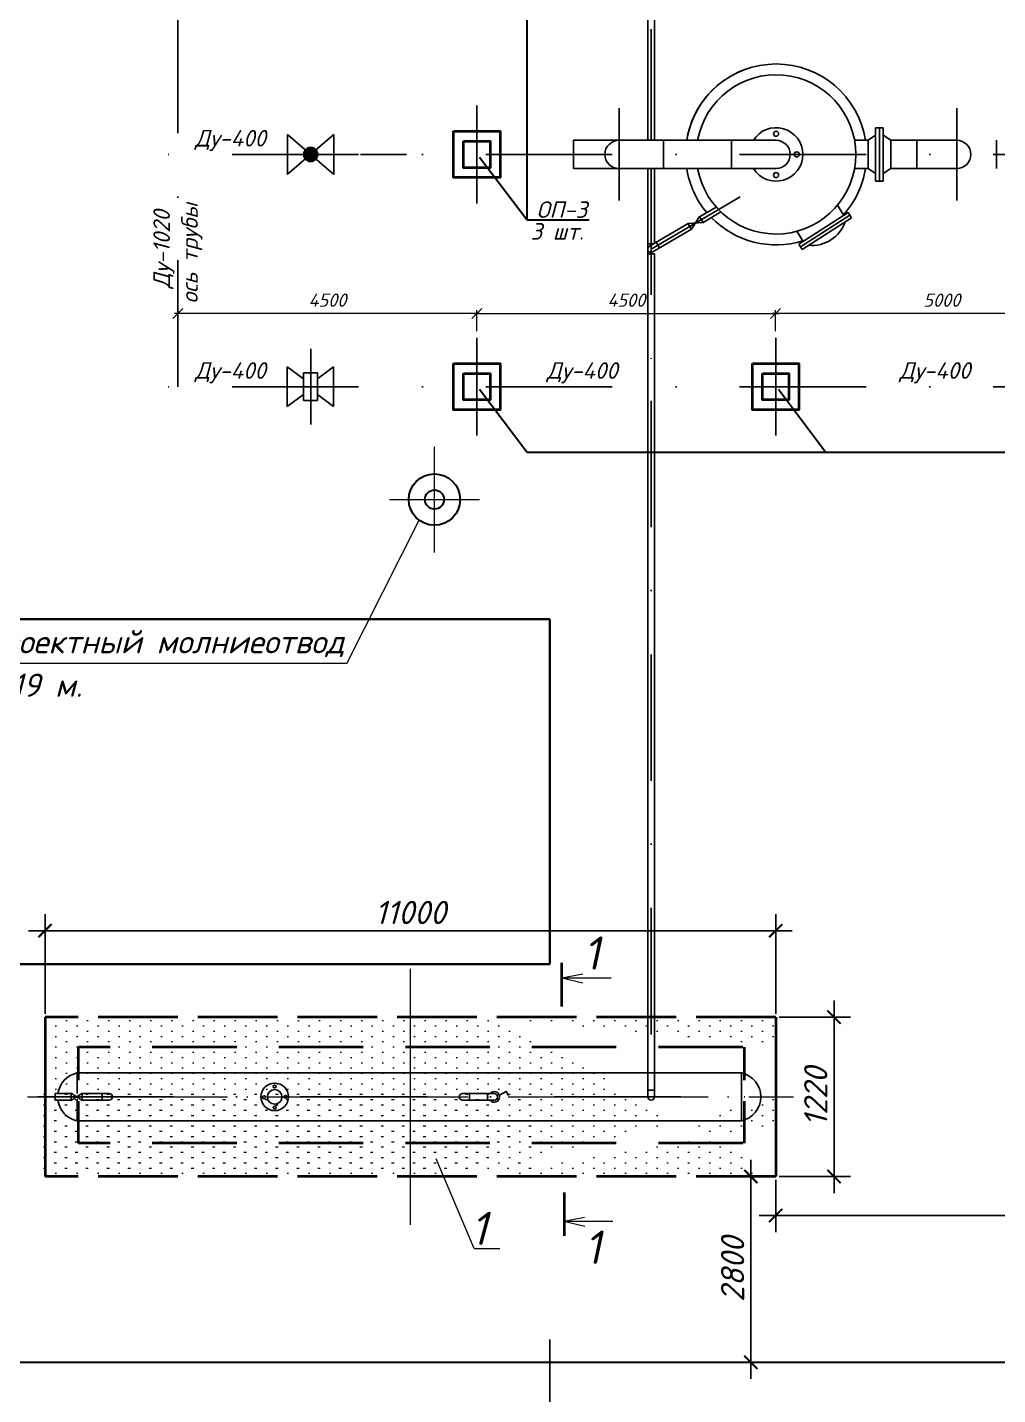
# Model space of a CAD drawing. Extents: x 108150 to 142535, y -18867 to -9422.
# Drawn here: x 137239.1 to 137385.1, y -15612.8 to -15406.8 of the extents above; entities that cross this region are included whole.
import ezdxf

# ---------------------------------------------------------------- set-up
doc = ezdxf.new("R2010")
doc.units = 0
doc.header["$MEASUREMENT"] = 0
doc.header["$PDMODE"] = 32
doc.header["$PDSIZE"] = 0.6
for name, pattern in [('ACAD_ISO02W100', [15, 12, -3]), ('ACAD_ISO04W100', [30, 24, -3, 0, -3]), ('ACAD_ISO10W100', [18, 12, -3, 0, -3]), ('штриховая', [19.05, 12.7, -6.35]), ('штриховая2', [9.525, 6.35, -3.175]), ('штрихпунктирная2', [12.7, 6.35, -3.175, 0, -3.175])]:
    doc.linetypes.add(name, pattern=pattern)
doc.layers.add('(040) Ограда', color=7, linetype='Continuous')
for name, color, linetype, lineweight in [('Выносные', 8, 'Continuous', 15), ('газ-д сущ', 8, 'Continuous', 30), ('Главные', 1, 'Continuous', 40), ('надписи', 2, 'Continuous', 15), ('Ограда', 6, 'Continuous', 30), ('Осевые', 8, 'ACAD_ISO04W100', 30), ('Осн. пунктир', 4, 'штриховая2', 40), ('Разм.', 8, 'Continuous', 15), ('Размеры1', 252, 'Continuous', 15), ('Текст', 2, 'Continuous', 15)]:
    doc.layers.add(name, color=color, linetype=linetype, lineweight=lineweight)
doc.styles.add('prof', font='isocpeur.ttf', dxfattribs={"oblique": 12})
doc.styles.add('ГОСТ', font='isocpeur.ttf', dxfattribs={"oblique": 15, "height": 2.5})
doc.styles.add('ГОСТ-2', font='isocpeui.ttf', dxfattribs={"oblique": 1, "height": 2})
doc.styles.add('ГОСТ2.5', font='isocpeur.ttf', dxfattribs={"oblique": 15, "height": 2.5})
doc.styles.add('ГОСТ3.5', font='isocpeur.ttf', dxfattribs={"oblique": 15, "height": 3.5})
doc.linetypes.add('474_1', pattern='A,2,-0.5,[3,M,S=1,R=0,X=0,Y=0],-0.5,2', length=5)
doc.dimstyles.new('100', dxfattribs={"dimtxt": 3.5, "dimasz": 2, "dimexe": 2.5, "dimexo": 0.5, "dimgap": 1, "dimtad": 1, "dimdec": 0, "dimlfac": 100, "dimtxsty": 'ГОСТ3.5', "dimblk": 'ARCHTICK', "dimcen": 2.5, "dimdle": 2.5, "dimclrd": 256, "dimclre": 256, "dimclrt": 2, "dimadec": 3, "dimazin": 0, "dimtfac": 1, "dimtdec": 0, "dimtmove": 1, "dimatfit": 3, "dimldrblk": 'DOTSMALL', "dimfxl": 1, "dimlwd": -1, "dimlwe": -1, "dimarcsym": 0})
doc.dimstyles.new('100$0', dxfattribs={"dimtxt": 300, "dimasz": 200, "dimexe": 200, "dimexo": 200, "dimgap": 100, "dimtad": 1, "dimtxsty": 'Standard', "dimblk": 'OBLIQUE', "dimcen": -200, "dimclrd": 256, "dimclre": 256, "dimclrt": 256, "dimadec": 0, "dimazin": 0, "dimtfac": 1, "dimtmove": 0, "dimatfit": 1, "dimldrblk": 'OPEN90', "dimfxl": 1, "dimlwd": -1, "dimlwe": -1, "dimarcsym": 0})
doc.dimstyles.new('100-2', dxfattribs={"dimscale": 0, "dimtxt": 2, "dimasz": 1.5, "dimexe": 0.5, "dimexo": 1, "dimgap": 1, "dimtad": 1, "dimdec": 0, "dimlfac": 100, "dimdsep": 46, "dimtxsty": 'ГОСТ-2', "dimblk": 'OBLIQUE', "dimcen": 2, "dimdle": 0.5, "dimclrd": 7, "dimclre": 7, "dimclrt": 7, "dimadec": 0, "dimazin": 0, "dimtfac": 1, "dimtdec": 0, "dimtmove": 0, "dimatfit": 3, "dimfxl": 2, "dimlwd": 15, "dimlwe": 15, "dimarcsym": 0})

# ---------------------------------------------------------------- blocks, each defined once
blk = doc.blocks.new('_ArchTick')
at = {"color": 0, "linetype": 'ByBlock', "const_width": 0.15}
blk.add_lwpolyline([(-0.5, -0.5), (0.5, 0.5)], dxfattribs=at)
blk = doc.blocks.new('*D2986')
at = {"linetype": 'Continuous', "transparency": 16777216}
for p, q in [((137182.71, -15604.5), (137182.71, -15633.91)), ((137317.71, -15604.5), (137317.71, -15633.91)), ((137180.21, -15631.41), (137320.21, -15631.41))]:
    blk.add_line(p, q, dxfattribs=at)
at = {"layer": 'Defpoints', "color": 0, "linetype": 'Continuous', "lineweight": 0, "transparency": 16777216}
for p in [(137182.71, -15604), (137317.71, -15604), (137317.71, -15631.41)]:
    blk.add_point(p, dxfattribs=at)
at = {"linetype": 'Continuous', "transparency": 16777216, "xscale": 2, "yscale": 2, "zscale": 2, "rotation": 180}
blk.add_blockref('_ArchTick', (137182.71, -15631.41), dxfattribs=at)
at = {"linetype": 'Continuous', "transparency": 16777216, "xscale": 2, "yscale": 2, "zscale": 2}
blk.add_blockref('_ArchTick', (137317.71, -15631.41), dxfattribs=at)
at = {"color": 2, "linetype": 'Continuous', "lineweight": 0, "transparency": 16777216, "insert": (137250.21, -15628.66), "char_height": 3.5, "attachment_point": 5, "style": 'ГОСТ3.5'}
blk.add_mtext('13500', dxfattribs=at)
blk = doc.blocks.new('_DotSmall')
at = {"color": 0, "linetype": 'ByBlock', "lineweight": 15, "const_width": 0.5}
blk.add_lwpolyline([(-0.0625, 0, 1), (0.0625, 0, 1)], format="xyb", close=True, dxfattribs=at)
blk = doc.blocks.new('_Oblique')
at = {"color": 0, "linetype": 'ByBlock', "lineweight": -2}
blk.add_line((-0.5, -0.5), (0.5, 0.5), dxfattribs=at)
blk = doc.blocks.new('*D3257')
at = {"color": 7, "linetype": 'Continuous', "lineweight": 15, "transparency": 16777216}
for p, q in [((137402.2, -15449.92), (137351.2, -15449.92)), ((137351.7, -15452.59), (137351.7, -15449.42)), ((137401.7, -15452.59), (137401.7, -15449.42))]:
    blk.add_line(p, q, dxfattribs=at)
at = {"layer": 'Defpoints', "color": 0, "linetype": 'Continuous', "lineweight": 0, "transparency": 16777216}
for p in [(137351.7, -15449.92), (137351.7, -15453.59), (137401.7, -15453.59)]:
    blk.add_point(p, dxfattribs=at)
at = {"color": 7, "linetype": 'Continuous', "lineweight": 15, "transparency": 16777216, "xscale": 1.5, "yscale": 1.5, "zscale": 1.5, "rotation": 180}
blk.add_blockref('_Oblique', (137351.7, -15449.92), dxfattribs=at)
at = {"color": 7, "linetype": 'Continuous', "lineweight": 15, "transparency": 16777216, "xscale": 1.5, "yscale": 1.5, "zscale": 1.5}
blk.add_blockref('_Oblique', (137401.7, -15449.92), dxfattribs=at)
at = {"color": 7, "linetype": 'Continuous', "lineweight": 0, "transparency": 16777216, "insert": (137376.7, -15447.92), "char_height": 2, "attachment_point": 5, "style": 'ГОСТ-2'}
blk.add_mtext('5000', dxfattribs=at)
blk = doc.blocks.new('*D3258')
at = {"color": 7, "linetype": 'Continuous', "lineweight": 15, "transparency": 16777216}
for p, q in [((137306.21, -15449.92), (137352.2, -15449.92)), ((137306.71, -15452.59), (137306.71, -15449.42)), ((137351.7, -15452.59), (137351.7, -15449.42))]:
    blk.add_line(p, q, dxfattribs=at)
at = {"layer": 'Defpoints', "color": 0, "linetype": 'Continuous', "lineweight": 0, "transparency": 16777216}
for p in [(137351.7, -15449.92), (137306.71, -15453.59), (137351.7, -15453.59)]:
    blk.add_point(p, dxfattribs=at)
at = {"color": 7, "linetype": 'Continuous', "lineweight": 15, "transparency": 16777216, "xscale": 1.5, "yscale": 1.5, "zscale": 1.5, "rotation": 180}
blk.add_blockref('_Oblique', (137306.71, -15449.92), dxfattribs=at)
at = {"color": 7, "linetype": 'Continuous', "lineweight": 15, "transparency": 16777216, "xscale": 1.5, "yscale": 1.5, "zscale": 1.5}
blk.add_blockref('_Oblique', (137351.7, -15449.92), dxfattribs=at)
at = {"color": 7, "linetype": 'Continuous', "lineweight": 0, "transparency": 16777216, "insert": (137329.21, -15447.92), "char_height": 2, "attachment_point": 5, "style": 'ГОСТ-2'}
blk.add_mtext('4500', dxfattribs=at)
blk = doc.blocks.new('*D3259')
at = {"color": 7, "linetype": 'Continuous', "lineweight": 15, "transparency": 16777216}
for p, q in [((137307.21, -15449.92), (137261.21, -15449.92)), ((137261.71, -15452.59), (137261.71, -15449.42)), ((137306.71, -15452.59), (137306.71, -15449.42))]:
    blk.add_line(p, q, dxfattribs=at)
at = {"layer": 'Defpoints', "color": 0, "linetype": 'Continuous', "lineweight": 0, "transparency": 16777216}
for p in [(137261.71, -15449.92), (137261.71, -15453.59), (137306.71, -15453.59)]:
    blk.add_point(p, dxfattribs=at)
at = {"color": 7, "linetype": 'Continuous', "lineweight": 15, "transparency": 16777216, "xscale": 1.5, "yscale": 1.5, "zscale": 1.5, "rotation": 180}
blk.add_blockref('_Oblique', (137261.71, -15449.92), dxfattribs=at)
at = {"color": 7, "linetype": 'Continuous', "lineweight": 15, "transparency": 16777216, "xscale": 1.5, "yscale": 1.5, "zscale": 1.5}
blk.add_blockref('_Oblique', (137306.71, -15449.92), dxfattribs=at)
at = {"color": 7, "linetype": 'Continuous', "lineweight": 0, "transparency": 16777216, "insert": (137284.21, -15447.92), "char_height": 2, "attachment_point": 5, "style": 'ГОСТ-2'}
blk.add_mtext('4500', dxfattribs=at)
blk = doc.blocks.new('*D3289')
at = {"linetype": 'Continuous', "transparency": 16777216}
for p, q in [((137347.97, -15577.45), (137347.97, -15610.46)), ((137351.21, -15579.95), (137345.47, -15579.95)), ((137351.21, -15607.96), (137345.47, -15607.96))]:
    blk.add_line(p, q, dxfattribs=at)
at = {"layer": 'Defpoints', "color": 0, "linetype": 'Continuous', "lineweight": 0, "transparency": 16777216}
for p in [(137351.71, -15579.95), (137347.97, -15607.96), (137351.71, -15607.96)]:
    blk.add_point(p, dxfattribs=at)
at = {"linetype": 'Continuous', "transparency": 16777216, "xscale": 2, "yscale": 2, "zscale": 2}
for p, rotation in [((137347.97, -15579.95), 90), ((137347.97, -15607.96), 270)]:
    blk.add_blockref('_ArchTick', p, dxfattribs=dict(at, rotation=rotation))
at = {"color": 2, "linetype": 'Continuous', "lineweight": 0, "transparency": 16777216, "insert": (137345.22, -15593.96), "char_height": 3.5, "attachment_point": 5, "rotation": 90, "style": 'ГОСТ3.5'}
blk.add_mtext('2800', dxfattribs=at)
blk = doc.blocks.new('*D3290')
at = {"linetype": 'Continuous', "transparency": 16777216}
for p, q in [((137351.71, -15580.45), (137351.71, -15588.32)), ((137471.71, -15580.45), (137471.71, -15588.32)), ((137349.21, -15585.82), (137474.21, -15585.82))]:
    blk.add_line(p, q, dxfattribs=at)
at = {"layer": 'Defpoints', "color": 0, "linetype": 'Continuous', "lineweight": 0, "transparency": 16777216}
for p in [(137351.71, -15579.95), (137471.71, -15579.95), (137471.71, -15585.82)]:
    blk.add_point(p, dxfattribs=at)
at = {"linetype": 'Continuous', "transparency": 16777216, "xscale": 2, "yscale": 2, "zscale": 2, "rotation": 180}
blk.add_blockref('_ArchTick', (137351.71, -15585.82), dxfattribs=at)
at = {"linetype": 'Continuous', "transparency": 16777216, "xscale": 2, "yscale": 2, "zscale": 2}
blk.add_blockref('_ArchTick', (137471.71, -15585.82), dxfattribs=at)
at = {"color": 2, "linetype": 'Continuous', "lineweight": 0, "transparency": 16777216, "insert": (137411.71, -15583.07), "char_height": 3.5, "attachment_point": 5, "style": 'ГОСТ3.5'}
blk.add_mtext('12000', dxfattribs=at)
blk = doc.blocks.new('*D3291')
at = {"linetype": 'Continuous', "transparency": 16777216}
for p, q in [((137360.49, -15582.45), (137360.49, -15553.45)), ((137352.21, -15555.95), (137362.99, -15555.95)), ((137352.21, -15579.95), (137362.99, -15579.95))]:
    blk.add_line(p, q, dxfattribs=at)
at = {"layer": 'Defpoints', "color": 0, "linetype": 'Continuous', "lineweight": 0, "transparency": 16777216}
for p in [(137351.71, -15555.95), (137360.49, -15555.95), (137351.71, -15579.95)]:
    blk.add_point(p, dxfattribs=at)
at = {"linetype": 'Continuous', "transparency": 16777216, "xscale": 2, "yscale": 2, "zscale": 2}
for p, rotation in [((137360.49, -15555.95), 90), ((137360.49, -15579.95), 270)]:
    blk.add_blockref('_ArchTick', p, dxfattribs=dict(at, rotation=rotation))
at = {"color": 2, "linetype": 'Continuous', "lineweight": 0, "transparency": 16777216, "insert": (137357.74, -15567.95), "char_height": 3.5, "attachment_point": 5, "rotation": 90, "style": 'ГОСТ3.5'}
blk.add_mtext('1220', dxfattribs=at)
blk = doc.blocks.new('*D3292')
at = {"linetype": 'Continuous', "transparency": 16777216}
for p, q in [((137241.71, -15555.45), (137241.71, -15540.42)), ((137351.71, -15555.45), (137351.71, -15540.42)), ((137354.21, -15542.92), (137239.21, -15542.92))]:
    blk.add_line(p, q, dxfattribs=at)
at = {"layer": 'Defpoints', "color": 0, "linetype": 'Continuous', "lineweight": 0, "transparency": 16777216}
for p in [(137241.71, -15542.92), (137241.71, -15555.95), (137351.71, -15555.95)]:
    blk.add_point(p, dxfattribs=at)
at = {"linetype": 'Continuous', "transparency": 16777216, "xscale": 2, "yscale": 2, "zscale": 2, "rotation": 180}
blk.add_blockref('_ArchTick', (137241.71, -15542.92), dxfattribs=at)
at = {"linetype": 'Continuous', "transparency": 16777216, "xscale": 2, "yscale": 2, "zscale": 2}
blk.add_blockref('_ArchTick', (137351.71, -15542.92), dxfattribs=at)
at = {"color": 2, "linetype": 'Continuous', "lineweight": 0, "transparency": 16777216, "insert": (137296.71, -15540.17), "char_height": 3.5, "attachment_point": 5, "style": 'ГОСТ3.5'}
blk.add_mtext('11000', dxfattribs=at)

msp = doc.modelspace()

# ---------------------------------------------------------------- hatches: boundary and pattern name
at = {"layer": 'Ограда', "linetype": 'штрихпунктирная2', "lineweight": 25, "ltscale": 3}
h = msp.add_hatch(color=251, dxfattribs=at)
h.paths.add_polyline_path([(137281.7066, -15425.9641), (137282.7665, -15425.9641, 0.13379539), (137282.62, -15425.4265)])
h.paths.add_polyline_path([(137280.7932, -15426.5018), (137281.7066, -15425.9641), (137280.6467, -15425.9641, 0.13379539)])
h.paths.add_polyline_path([(137280.7932, -15425.4265), (137281.7066, -15425.9641), (137281.7066, -15424.9042, 0.26569347)])
h.paths.add_polyline_path([(137281.7066, -15425.9641), (137282.62, -15425.4265, 0.26569347), (137281.7066, -15424.9042)])
h.paths.add_polyline_path([(137282.62, -15426.5018, 0.13379539), (137282.7665, -15425.9641), (137281.7066, -15425.9641)])
h.paths.add_polyline_path([(137281.7066, -15427.024, 0.26569347), (137282.62, -15426.5018), (137281.7066, -15425.9641)])
h.paths.add_polyline_path([(137280.7932, -15426.5018, 0.26569347), (137281.7066, -15427.024), (137281.7066, -15425.9641)])
h.paths.add_polyline_path([(137280.6467, -15425.9641), (137281.7066, -15425.9641), (137280.7932, -15425.4265, 0.13379539)])
at = {"layer": 'Разм.'}
h = msp.add_hatch(dxfattribs=at)
h.set_pattern_fill('DOTS', color=9, angle=270)
h.set_pattern_definition([(270, (131350.556, 3095.8759), (1.5875, -0.79375), [0, -1.5875])])
edge = h.paths.add_edge_path()
edge.add_line((137351.7113, -15560.4598), (137351.7113, -15555.954))
edge.add_line((137351.7113, -15555.954), (137310.0671, -15555.954))
edge.add_line((137351.7113, -15579.954), (137351.7113, -15575.2219))
edge.add_line((137351.7113, -15579.954), (137307.9652, -15579.4378))
edge.add_line((137351.7113, -15572.1386), (137351.7113, -15567.704))
edge.add_line((137307.4289, -15579.4378), (137241.7113, -15579.954))
edge.add_line((137241.7113, -15579.954), (137241.7113, -15555.954))
edge.add_line((137309.8692, -15555.954), (137241.7113, -15555.954))
h = msp.add_hatch(dxfattribs=at)
h.set_pattern_fill('DOTS', color=9, angle=270)
h.set_pattern_definition([(270, (131350.3879, 3095.8759), (1.5875, -0.79375), [0, -1.5875])])
edge = h.paths.add_edge_path()
edge.add_line((137315.4637, -15570.6297), (137315.4633, -15567.4372))
edge.add_line((137315.4633, -15567.4372), (137309.899, -15567.438))
edge.add_line((137315.465, -15579.4375), (137315.4645, -15576.1794))
edge.add_line((137315.465, -15579.4375), (137307.7971, -15579.4378))
edge.add_line((137315.4644, -15575.3239), (137315.4638, -15571.4852))
edge.add_line((137307.2607, -15579.4378), (137240.465, -15579.4403))
edge.add_line((137240.465, -15579.4403), (137240.4633, -15567.4426))
edge.add_line((137309.701, -15567.4383), (137240.4633, -15567.4426))

# ---------------------------------------------------------------- linework, layer by layer
at = {"layer": '(040) Ограда', "color": 251, "linetype": '474_1'}
for p, q in [((137332.4483, -15380.0896), (137332.4483, -15423.8296)), ((137333.4483, -15423.8296), (137333.4483, -15392.5)), ((137332.4487, -15428.0896), (137332.4487, -15567.9579)), ((137333.4483, -15428.0896), (137333.4483, -15439.341)), ((137333.4487, -15440.9591), (137333.4487, -15567.9579))]:
    msp.add_line(p, q, dxfattribs=at)
at = {"layer": '(040) Ограда', "color": 4, "linetype": 'штриховая', "lineweight": 40}
for p, q in [((137346.7618, -15560.454), (137246.7618, -15560.454)), ((137346.7618, -15574.954), (137246.7618, -15574.954))]:
    msp.add_line(p, q, dxfattribs=at)
at = {"color": 1, "linetype": 'Continuous', "lineweight": 0}
for p, q in [((137300.3398, -15485.9226), (137300.3398, -15469.9924)), ((137293.5556, -15477.9575), (137307.1239, -15477.9575))]:
    msp.add_line(p, q, dxfattribs=at)
at = {"color": 251, "linetype": 'ByBlock', "lineweight": 35}
for p, q in [((137317.7113, -15495.9575), (137182.7113, -15495.9575)), ((137317.7113, -15495.9575), (137317.7113, -15547.9575)), ((137317.7113, -15547.9575), (137182.7113, -15547.9575))]:
    msp.add_line(p, q, dxfattribs=at)
at = {"color": 8, "linetype": 'ACAD_ISO10W100', "lineweight": 0}
msp.add_line((137239.0561, -15567.9579), (137354.3666, -15567.9579), dxfattribs=at)
at = {"color": 1, "linetype": 'ByBlock', "lineweight": 30}
msp.add_line((137471.7113, -15607.9575), (136604.7113, -15607.9575), dxfattribs=at)
at = {"color": 1, "linetype": 'Continuous', "lineweight": 30}
for radius in [3.8688, 1.4393]:
    msp.add_circle((137300.3398, -15477.9575), radius, dxfattribs=at)
at = {"layer": 'Выносные', "color": 251}
for q in [(137298.0391, -15481.0679), (137230.9473, -15502.649)]:
    msp.add_line((137287.1504, -15502.6442), q, dxfattribs=at)
at = {"layer": 'Выносные'}
for q in [(137300.6065, -15577.3109), (137310.1664, -15590.7987)]:
    msp.add_line((137306.2975, -15590.7987), q, dxfattribs=at)
at = {"layer": 'Выносные', "color": 4, "lineweight": 40, "ltscale": 100}
for points in [[(137303.2063, -15422.4604), (137310.2063, -15422.4604), (137310.2063, -15429.4604), (137303.2063, -15429.4604)], [(137304.7063, -15423.9604), (137308.7063, -15423.9604), (137308.7063, -15427.9604), (137304.7063, -15427.9604)], [(137303.2063, -15457.4604), (137310.2063, -15457.4604), (137310.2063, -15464.4604), (137303.2063, -15464.4604)], [(137348.2049, -15457.4604), (137355.2049, -15457.4604), (137355.2049, -15464.4604), (137348.2049, -15464.4604)], [(137304.7063, -15458.9604), (137308.7063, -15458.9604), (137308.7063, -15462.9604), (137304.7063, -15462.9604)], [(137349.7049, -15458.9604), (137353.7049, -15458.9604), (137353.7049, -15462.9604), (137349.7049, -15462.9604)]]:
    msp.add_lwpolyline(points, close=True, dxfattribs=at)
at = {"layer": 'газ-д сущ', "lineweight": 25}
for p, q in [((137306.7063, -15433.3312), (137306.7063, -15418.5891)), ((137328.1237, -15432.914), (137328.1237, -15419.0052)), ((137378.9535, -15432.9148), (137378.9535, -15419.0059)), ((137306.7063, -15468.3312), (137306.7063, -15453.5891)), ((137351.7049, -15468.3312), (137351.7049, -15453.5891)), ((137281.707, -15455.2733), (137281.707, -15466.6474))]:
    msp.add_line(p, q, dxfattribs=at)
at = {"layer": 'Главные'}
for p, q in [((137319.5345, -15554.3463), (137319.5321, -15547.783)), ((137319.9068, -15588.9097), (137319.9043, -15582.3464))]:
    msp.add_line(p, q, dxfattribs=at)
at = {"layer": 'Ограда', "color": 251, "linetype": 'штрихпунктирная2', "lineweight": 25, "ltscale": 3}
for p, q in [((137261.7061, -15460.9604), (137261.7061, -15318.2575)), ((137332.9483, -15407.0868), (137332.9483, -15423.8296)), ((137278.2049, -15428.9609), (137278.2049, -15422.9609)), ((137285.2049, -15428.9609), (137278.2049, -15422.9609)), ((137285.2049, -15422.9609), (137278.2049, -15428.9567)), ((137285.2049, -15428.9609), (137285.2049, -15422.9609)), ((137441.7113, -15425.9604), (137258.0064, -15425.9604)), ((137289.2244, -15425.9604), (137296.1522, -15425.9604)), ((137332.9487, -15428.0896), (137332.9487, -15458.8304)), ((137278.1578, -15457.9604), (137278.1578, -15463.9604)), ((137280.6004, -15459.7762), (137278.1578, -15457.9646)), ((137282.7151, -15459.7762), (137285.1578, -15457.9646)), ((137285.1578, -15457.9604), (137285.1578, -15463.9604)), ((137280.6004, -15463.0487), (137280.6004, -15458.873)), ((137280.6004, -15458.873), (137282.7151, -15458.873)), ((137282.7151, -15463.0487), (137282.7151, -15458.873)), ((137441.7113, -15460.9604), (137256.6061, -15460.9604)), ((137280.6004, -15462.1487), (137278.1578, -15463.9604)), ((137282.7151, -15462.1487), (137285.1578, -15463.9604)), ((137280.6004, -15463.0487), (137282.7151, -15463.0487)), ((137332.9487, -15463.0904), (137332.9487, -15567.9579)), ((137241.9798, -15567.9579), (137355.3812, -15567.9579))]:
    msp.add_line(p, q, dxfattribs=at)
at = {"layer": 'Ограда', "color": 251, "linetype": 'ByBlock', "lineweight": 25, "ltscale": 3}
for p, q in [((137365.6066, -15423.8296), (137366.7571, -15423.0842)), ((137366.757, -15421.9337), (137367.9075, -15421.9336)), ((137366.757, -15421.9337), (137366.7574, -15429.9871)), ((137367.3322, -15421.9336), (137367.3327, -15429.9871)), ((137367.9075, -15421.9356), (137367.9079, -15429.9891)), ((137369.0582, -15423.8297), (137367.9077, -15423.0841)), ((137334.9737, -15423.8296), (137321.2737, -15423.8296)), ((137321.2737, -15428.0896), (137321.2737, -15423.8296)), ((137334.8362, -15423.8297), (137334.8362, -15428.0897)), ((137334.8362, -15423.8297), (137339.7642, -15423.8297)), ((137334.8362, -15423.8297), (137351.7677, -15423.8297)), ((137342.4071, -15423.8296), (137348.3509, -15423.8296)), ((137345.0552, -15423.8297), (137345.0552, -15428.0897)), ((137363.6455, -15423.8296), (137365.6066, -15423.8296)), ((137365.6066, -15423.8296), (137365.6068, -15428.0896)), ((137369.0582, -15423.8297), (137369.0582, -15428.0897)), ((137378.9535, -15423.8297), (137369.0582, -15423.8297)), ((137378.9535, -15423.8304), (137372.9535, -15423.8303)), ((137372.9535, -15423.8304), (137372.9535, -15428.0904)), ((137378.9535, -15423.8297), (137375.1405, -15423.8297)), ((137384.9701, -15423.8304), (137384.9701, -15428.0904)), ((137334.9737, -15428.0896), (137321.2737, -15428.0896)), ((137334.8362, -15428.0896), (137339.7655, -15428.0896)), ((137334.8362, -15428.0896), (137351.7677, -15428.0896)), ((137343.2147, -15428.0896), (137348.35, -15428.0896)), ((137363.6455, -15428.0896), (137365.6068, -15428.0896)), ((137365.6068, -15428.0896), (137366.7574, -15428.8366)), ((137369.0582, -15428.0897), (137367.9077, -15428.8365)), ((137379.0091, -15428.0896), (137369.0582, -15428.0896)), ((137378.9535, -15428.0904), (137372.9535, -15428.0903)), ((137379.0578, -15428.0896), (137375.1392, -15428.0896)), ((137366.7574, -15429.9871), (137367.9079, -15429.987)), ((137332.9483, -15440.2135), (137346.3728, -15432.3467)), ((137340.2379, -15435.3622), (137342.7571, -15433.886)), ((137361.9695, -15435.1479), (137360.9965, -15433.6308)), ((137339.018, -15437.2362), (137340.2561, -15435.3343)), ((137340.2379, -15435.3622), (137341.3299, -15434.7223)), ((137340.7692, -15436.2099), (137340.2561, -15435.3343)), ((137340.7692, -15436.2099), (137343.4686, -15434.6281)), ((137355.1926, -15439.4943), (137362.6404, -15434.7176)), ((137362.8888, -15435.1048), (137355.441, -15439.8816)), ((137355.6893, -15440.2688), (137363.1371, -15435.4921)), ((137363.1371, -15435.4921), (137362.6404, -15434.7176)), ((137332.6955, -15439.7821), (137338.538, -15436.3584)), ((137333.2011, -15440.6449), (137339.018, -15437.2362)), ((137340.7692, -15436.2099), (137338.5048, -15436.3606)), ((137339.018, -15437.2362), (137338.5048, -15436.3606)), ((137355.8636, -15439.064), (137354.8906, -15437.5469)), ((137332.4551, -15439.4198), (137333.3134, -15439.4198)), ((137332.4555, -15439.4198), (137333.3138, -15439.4198)), ((137334.2024, -15440.0581), (137333.6968, -15439.1954)), ((137355.6893, -15440.2688), (137355.1926, -15439.4943)), ((137332.4551, -15440.9591), (137333.4551, -15440.9591)), ((137332.4555, -15440.9591), (137333.4555, -15440.9591)), ((137246.5432, -15564.3579), (137246.5432, -15567.4579)), ((137246.5432, -15564.3579), (137346.5432, -15564.3579)), ((137346.5432, -15564.3579), (137346.5432, -15571.5579)), ((137243.2448, -15567.4579), (137245.6661, -15567.4579)), ((137243.2448, -15567.4579), (137243.2448, -15568.4579)), ((137245.6661, -15568.5143), (137245.6661, -15567.4023)), ((137247.2883, -15568.5143), (137245.6661, -15567.4023)), ((137245.6661, -15568.5143), (137247.2883, -15567.4023)), ((137247.2883, -15568.5143), (137247.2883, -15567.4023)), ((137247.2883, -15567.4579), (137251.3546, -15567.4579)), ((137250.3311, -15568.4579), (137250.3311, -15567.4579)), ((137304.5785, -15567.4579), (137309.3277, -15567.4579)), ((137305.6021, -15568.4579), (137305.6021, -15567.4579)), ((137308.3041, -15568.4579), (137308.3041, -15567.4579)), ((137332.4487, -15566.9343), (137333.4487, -15566.9343)), ((137240.5846, -15567.9579), (137253.6481, -15567.9579)), ((137243.2448, -15568.4579), (137245.6661, -15568.4579)), ((137246.5432, -15568.4579), (137246.5432, -15571.5579)), ((137247.2883, -15568.4579), (137251.3546, -15568.4579)), ((137304.5785, -15568.4579), (137309.3277, -15568.4579)), ((137246.5432, -15571.5579), (137346.5432, -15571.5579))]:
    msp.add_line(p, q, dxfattribs=at)
msp.add_lwpolyline([(137310.1198, -15567.6856), (137311.1559, -15567.1428), (137311.4712, -15567.7446)], dxfattribs=at)
for centre, radius in [((137351.7677, -15422.8536), 0.376), ((137354.8745, -15425.9604), 0.376), ((137351.7677, -15429.0671), 0.376), ((137276.2848, -15567.9579), 2.0719), ((137274.678, -15568.0146), 0.2167), ((137276.2848, -15567.9579), 1.0973), ((137276.2784, -15566.3853), 0.2167), ((137277.9173, -15567.9579), 0.2167), ((137276.2921, -15569.5575), 0.2167)]:
    msp.add_circle(centre, radius, dxfattribs=at)
at = {"layer": 'Ограда', "color": 251, "linetype": 'штрихпунктирная2', "lineweight": 25, "ltscale": 3}
msp.add_circle((137281.7066, -15425.9641), 1.0599, dxfattribs=at)
at = {"layer": 'Ограда', "color": 251, "linetype": 'ByBlock', "lineweight": 25, "ltscale": 3}
for centre, radius, start, end in [((137351.7677, -15425.9596), 13.6283, 8.991698, 171.008439), ((137351.7677, -15425.9596), 13.6283, 105.434151, 171.008439), ((137351.7677, -15425.9596), 12.0007, 190.223595, 169.776667), ((137351.7677, -15425.9604), 4.0267, 211.923326, 148.052712), ((137328.1237, -15425.9596), 2.13, 90, 270), ((137351.7677, -15425.9596), 2.13, 270, 90), ((137378.9535, -15425.9604), 2.13, 270, 90), ((137351.7677, -15425.9596), 13.6283, 188.991791, 220.014026), ((137351.7677, -15425.9596), 13.6283, 318.108732, 351.008209), ((137351.7677, -15425.9596), 13.6283, 224.309828, 287.240431), ((137357.2016, -15434.432), 5.2405, 264.09499, 341.254173), ((137332.9483, -15440.2135), 0.5, 120.370661, 300.370661), ((137247.294, -15567.9579), 3.6775, 101.780383, 172.185661), ((137345.7924, -15567.9579), 3.6775, 281.780383, 78.219617), ((137251.3546, -15567.9579), 0.5, 270, 90), ((137304.5785, -15567.9579), 0.5, 90, 270), ((137309.3277, -15567.9579), 0.8025, 218.539566, 141.460434), ((137309.3277, -15567.9579), 0.5, 270, 90), ((137247.294, -15567.9579), 3.6775, 187.814339, 258.219617), ((137332.9487, -15567.9579), 0.5, 180, 0)]:
    msp.add_arc(centre, radius, start, end, dxfattribs=at)
at = {"layer": 'Осевые', "color": 6, "lineweight": 40}
msp.add_line((137241.7113, -15555.954), (137241.7113, -15579.954), dxfattribs=at)
at = {"layer": 'Осевые', "color": 4, "linetype": 'ACAD_ISO02W100', "lineweight": 40}
for p, q in [((137351.7113, -15555.954), (137241.7113, -15555.954)), ((137351.7113, -15579.954), (137241.7113, -15579.954))]:
    msp.add_line(p, q, dxfattribs=at)
at = {"layer": 'Осевые', "color": 4, "lineweight": 40}
for p, q in [((137241.7113, -15555.954), (137241.7113, -15579.954)), ((137351.7113, -15555.954), (137351.7113, -15579.954))]:
    msp.add_line(p, q, dxfattribs=at)
at = {"layer": 'Осн. пунктир'}
for p, q in [((137246.7618, -15574.954), (137246.7618, -15560.454)), ((137346.9983, -15574.954), (137347.0022, -15560.454))]:
    msp.add_line(p, q, dxfattribs=at)
at = {"layer": 'Разм.', "color": 253, "lineweight": 30}
for p, q in [((137314.2195, -15339.8374), (137314.2195, -15435.8374)), ((137314.2195, -15435.8374), (137307.1326, -15426.4002)), ((137314.2195, -15435.8374), (137323.6362, -15435.8373)), ((137314.2195, -15470.8374), (137307.1326, -15461.4002)), ((137359.2181, -15470.8374), (137352.1312, -15461.4002)), ((137314.2195, -15470.8374), (137418.6348, -15470.8373))]:
    msp.add_line(p, q, dxfattribs=at)
at = {"layer": 'Разм.', "color": 253}
msp.add_line((137296.7113, -15587.2578), (137296.7113, -15548.658), dxfattribs=at)
at = {"layer": 'Текст', "color": 0}
for p, q in [((137319.514, -15550.0427), (137322.6562, -15549.4372)), ((137319.5283, -15550.0284), (137322.6839, -15550.772)), ((137319.5319, -15550.0231), (137326.9245, -15550.0231)), ((137319.8044, -15586.701), (137322.9466, -15586.0955)), ((137319.8187, -15586.6867), (137322.9742, -15587.4303)), ((137319.8223, -15586.6814), (137327.2149, -15586.6814))]:
    msp.add_line(p, q, dxfattribs=at)

# ---------------------------------------------------------------- texts
at = {"layer": 'надписи', "color": 2, "ltscale": 3}
for s, height, style, oblique, p in [('ОП-3', 2.5, 'ГОСТ2.5', 15, (137315.6957, -15435.5233)), ('3 шт.', 2.5, 'ГОСТ2.5', 15, (137314.8, -15438.8073)), ('1', 5, 'prof', 12, (137322.8218, -15548.7858)), ('1', 5, 'ГОСТ2.5', 15, (137305.7411, -15590.2656)), ('1', 5, 'prof', 12, (137322.9894, -15593.1033))]:
    msp.add_text(s, height=height, dxfattribs=dict(at, style=style, oblique=oblique)).set_placement(p)
at = {"layer": 'надписи', "color": 2, "style": 'ГОСТ', "oblique": 15}
for s, p in [('Проектный молниеотвод', (137232.1472, -15501.1333)), ('h=19 м.', (137231.6864, -15507.6764))]:
    msp.add_text(s, height=3.5, dxfattribs=at).set_placement(p)
at = {"layer": 'Размеры1', "color": 0, "lineweight": 25, "char_height": 2.5, "width": 55.060541, "attachment_point": 1, "style": 'ГОСТ2.5'}
for insert in [(137264.2736, -15422.2703), (137264.2736, -15457.2703), (137317.2309, -15457.2703), (137370.3348, -15457.2703)]:
    msp.add_mtext('Ду-400', dxfattribs=dict(at, insert=insert))
at = {"layer": 'Размеры1', "color": 0, "lineweight": 25, "char_height": 2.5, "width": 55.060541, "rotation": 90, "style": 'ГОСТ2.5'}
for s, insert, attachment_point in [('ось трубы', (137265.3962, -15448.4253), 7), ('Ду-1020', (137258.016, -15446.142), 1)]:
    msp.add_mtext(s, dxfattribs=dict(at, insert=insert, attachment_point=attachment_point))

# ---------------------------------------------------------------- dimensions: what is measured, and where the dimension line sits
at = {"color": 1, "linetype": 'Continuous', "lineweight": 0}
for base, p1, p2, dimstyle, override, picture, middle in [((137261.7061, -15449.9157), (137306.7063, -15453.5891), (137261.7061, -15453.5891), '100-2', {"dimscale": 1}, '*D3259', (137284.2062, -15447.9157)), ((137351.7049, -15449.9157), (137306.7063, -15453.5891), (137351.7049, -15453.5891), '100-2', {"dimscale": 1}, '*D3258', (137329.2056, -15447.9157)), ((137351.7049, -15449.9157), (137401.7049, -15453.5891), (137351.7049, -15453.5891), '100-2', {"dimscale": 1}, '*D3257', (137376.7049, -15447.9157)), ((137241.7113, -15542.9216), (137351.7113, -15555.954), (137241.7113, -15555.954), '100$0', {"dimtxt": 3.5, "dimasz": 2, "dimexe": 2.5, "dimexo": 0.5, "dimgap": 1, "dimdec": 0, "dimlfac": 100, "dimtxsty": 'ГОСТ3.5', "dimblk": 'ArchTick', "dimcen": 2.5, "dimdle": 2.5, "dimclrt": 2, "dimadec": 3, "dimtdec": 0, "dimtmove": 1, "dimatfit": 3, "dimldrblk": 'DotSmall'}, '*D3292', (137296.7113, -15540.1716)), ((137471.7113, -15585.815), (137351.7113, -15579.954), (137471.7113, -15579.954), '100$0', {"dimtxt": 3.5, "dimasz": 2, "dimexe": 2.5, "dimexo": 0.5, "dimgap": 1, "dimdec": 0, "dimlfac": 100, "dimtxsty": 'ГОСТ3.5', "dimblk": 'ArchTick', "dimcen": 2.5, "dimdle": 2.5, "dimclrt": 2, "dimadec": 3, "dimtdec": 0, "dimtmove": 1, "dimatfit": 3, "dimldrblk": 'DotSmall'}, '*D3290', (137411.7113, -15583.065))]:
    dim = msp.add_linear_dim(base=base, p1=p1, p2=p2, dimstyle=dimstyle, override=override, dxfattribs=at)
    dim.commit()
    dim.dimension.update_dxf_attribs({"geometry": picture, "text_midpoint": middle})
dim = msp.add_linear_dim(base=(137360.4877, -15555.954), p1=(137351.7113, -15579.954), p2=(137351.7113, -15555.954), angle=90, text='1220', dimstyle='100$0', override={"dimtxt": 3.5, "dimasz": 2, "dimexe": 2.5, "dimexo": 0.5, "dimgap": 1, "dimdec": 0, "dimlfac": 100, "dimtxsty": 'ГОСТ3.5', "dimblk": 'ArchTick', "dimcen": 2.5, "dimdle": 2.5, "dimclrt": 2, "dimadec": 3, "dimtdec": 0, "dimtmove": 1, "dimatfit": 3, "dimldrblk": 'DotSmall'}, dxfattribs=at)
dim.commit()
dim.dimension.update_dxf_attribs({"geometry": '*D3291', "text_midpoint": (137357.7377, -15567.954)})
dim = msp.add_linear_dim(base=(137347.974, -15607.9575), p1=(137351.7113, -15579.954), p2=(137351.7113, -15607.9575), angle=90, dimstyle='100$0', override={"dimtxt": 3.5, "dimasz": 2, "dimexe": 2.5, "dimexo": 0.5, "dimgap": 1, "dimdec": 0, "dimlfac": 100, "dimtxsty": 'ГОСТ3.5', "dimblk": 'ArchTick', "dimcen": 2.5, "dimdle": 2.5, "dimclrt": 2, "dimadec": 3, "dimtdec": 0, "dimtmove": 1, "dimatfit": 3, "dimldrblk": 'DotSmall'}, dxfattribs=at)
dim.commit()
dim.dimension.update_dxf_attribs({"geometry": '*D3289', "text_midpoint": (137345.224, -15593.9558)})
dim = msp.add_linear_dim(base=(137317.7113, -15631.4094), p1=(137182.7113, -15604.0014), p2=(137317.7113, -15604.0014), dimstyle='100', dxfattribs=at)
dim.commit()
dim.dimension.update_dxf_attribs({"geometry": '*D2986', "text_midpoint": (137250.2113, -15628.6594)})

doc.saveas('drawing.dxf')
